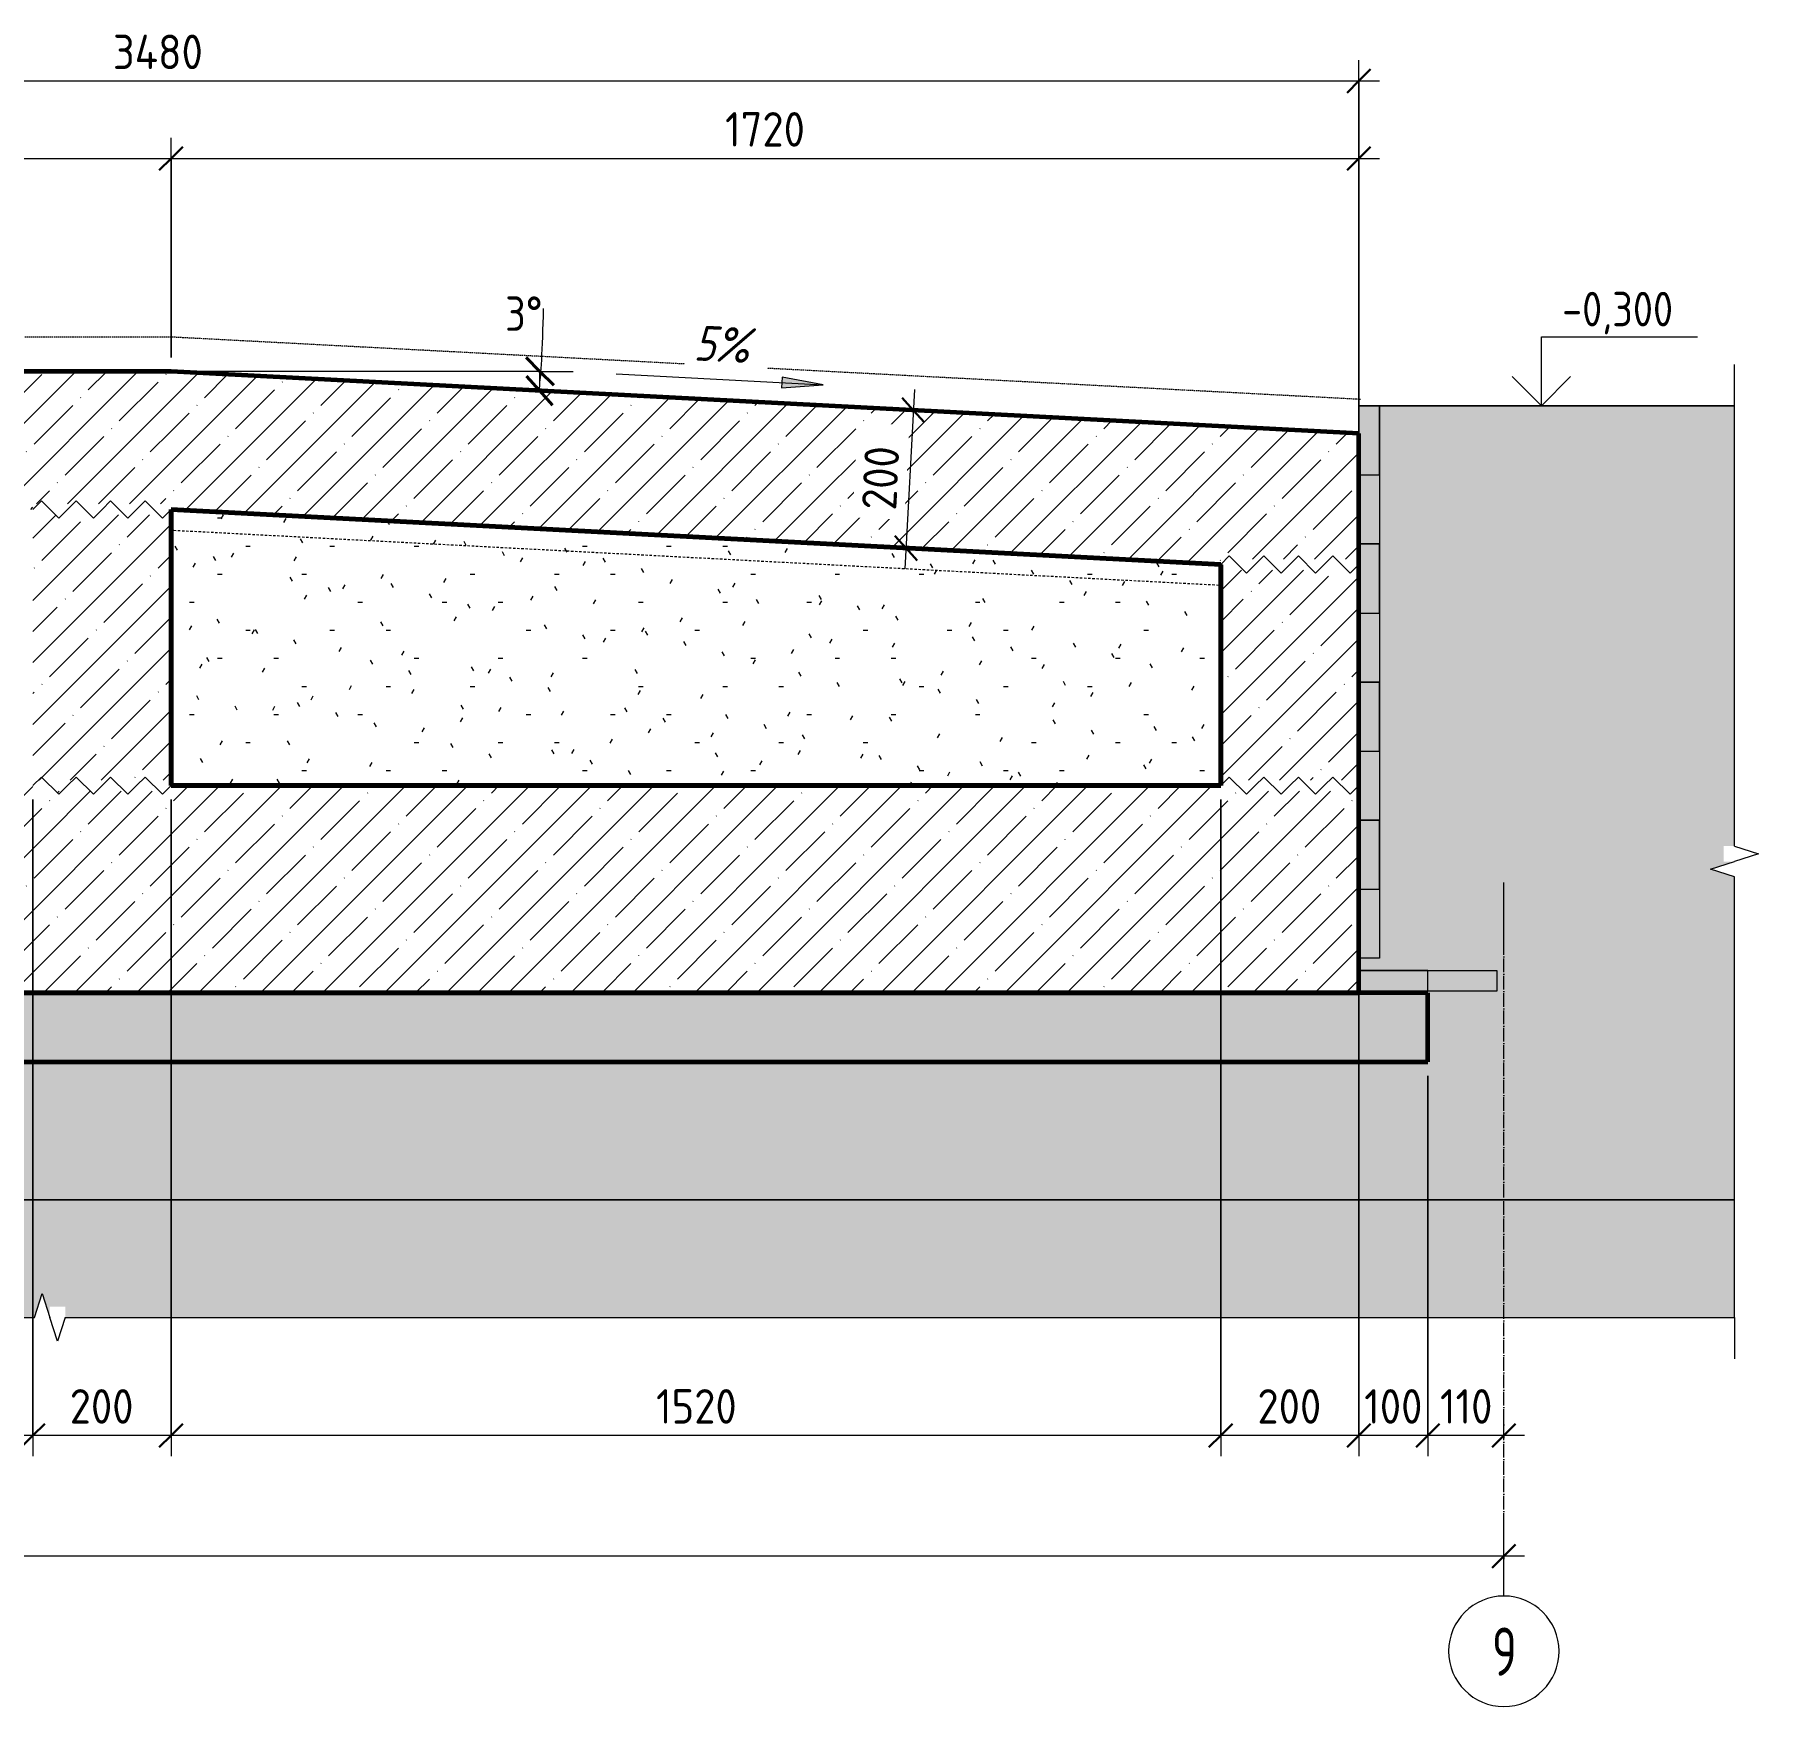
# Model space of a CAD drawing. Header units: millimetres. Extents: x 25978 to 116586, y -2270 to 13021.
# Drawn here: x 60947 to 63444, y -2184 to 238 of the extents above; entities that cross this region are included whole.
import ezdxf

# ---------------------------------------------------------------- set-up
doc = ezdxf.new("R2010")
doc.units = ezdxf.units.MM
for name, pattern in [('01 Штриховая _2 мм_', [3, 2, -1]), ('01 Штриховая _4 мм_', [6, 3.5, -2.5]), ('02 Штрихпунктирная _20 мм_', [25, 20, -2.5, 0, -2.5])]:
    doc.linetypes.add(name, pattern=pattern)
for name, color, linetype, lineweight in [('AA_Dim', 7, 'Continuous', 9), ('AA_Dim-20', 7, 'Continuous', 9), ('AA_Linii', 7, 'Continuous', 9), ('AA_Oformlenie', 7, 'Continuous', 9), ('AA_Vinoska', 7, 'Continuous', 9), ('AA_Visotnaya otmetka', 7, 'Continuous', 9), ('AF_Perekritie', 7, 'Continuous', 20), ('AF_Perekritie_Опалубка', 253, 'Continuous', 20), ('AF_Stena', 7, '01 Штриховая _4 мм_', 20), ('AF_Stena_Опалубка', 253, 'Continuous', 20), ('Gen_Dim', 7, 'Continuous', 9), ('Оси', 7, 'Continuous', 9)]:
    doc.layers.add(name, color=color, linetype=linetype, lineweight=lineweight)
doc.styles.add('ISOCPEUR_4', font='isocpeur.TTF', dxfattribs={"width": 0.9, "height": 50})
doc.styles.add('ISOCPEUR_5', font='isocpeur.TTF', dxfattribs={"width": 0.85, "height": 50})
doc.styles.add('ISOCPEUR_6', font='isocpeur.TTF', dxfattribs={"width": 0.7, "height": 70})
doc.styles.add('ISOCPEUR_I_1', font='isocpeui.ttf', dxfattribs={"width": 0.85, "height": 50.961538})
doc.dimstyles.new('05_Округл_5мм__непрозр_', dxfattribs={"dimscale": 304.8, "dimtxt": 50.137748, "dimasz": 0.111549, "dimexe": 0.098425, "dimexo": 0.065617, "dimgap": 0.006562, "dimtad": 1, "dimdec": 0, "dimrnd": 5, "dimdsep": 46, "dimtxsty": 'ISOCPEUR_4', "dimblk1": 'OBLIQUE', "dimblk2": 'OBLIQUE', "dimsah": 1, "dimcen": 0.09, "dimdle": 0.098425, "dimazin": 0, "dimtfac": 1, "dimtdec": 4, "dimtix": 1, "dimtmove": 0, "dimatfit": 3, "dimfxl": 1, "dimtvp": 1, "dimtfill": 1, "dimtolj": 1, "dimtzin": 0, "dimlwd": 18, "dimlwe": 18, "dimarcsym": 2})
doc.dimstyles.new('05_Округл_5мм__прозр__3', dxfattribs={"dimscale": 304.8, "dimtxt": 50.137748, "dimasz": 0.111549, "dimexe": 0.098425, "dimexo": 0.065617, "dimgap": 0.006562, "dimtad": 1, "dimdec": 0, "dimrnd": 5, "dimdsep": 46, "dimtxsty": 'ISOCPEUR_4', "dimblk1": 'OBLIQUE', "dimblk2": 'OBLIQUE', "dimsah": 1, "dimcen": 0.09, "dimdle": 0.098425, "dimazin": 0, "dimtfac": 1, "dimtdec": 4, "dimtix": 1, "dimtmove": 0, "dimatfit": 3, "dimfxl": 1, "dimtvp": 1, "dimtolj": 1, "dimtzin": 0, "dimlwd": 18, "dimlwe": 18, "dimarcsym": 2})
doc.dimstyles.new('Засечка_4', dxfattribs={"dimscale": 304.8, "dimtxt": 50.137748, "dimasz": 0.131234, "dimexe": 0.15748, "dimexo": 0.098425, "dimgap": 0.032808, "dimtad": 1, "dimdec": 0, "dimzin": 0, "dimdsep": 46, "dimtxsty": 'ISOCPEUR_5', "dimblk1": 'OBLIQUE', "dimblk2": 'OBLIQUE', "dimsah": 1, "dimcen": 0.09, "dimadec": 1, "dimazin": 2, "dimtfac": 1, "dimtdec": 4, "dimtmove": 1, "dimatfit": 1, "dimfxl": 1, "dimtvp": 1, "dimtolj": 1, "dimtzin": 0, "dimarcsym": 2})
pattern_1 = [(45, (60542.43, -625), (-44.9013, 44.9013), []), (45, (60587.33, -625), (-44.9013, 44.9013), [79.375, -15.875, 0.6706, -15.204])]

# ---------------------------------------------------------------- blocks, each defined once
blk = doc.blocks.new('Засыпка - Засыпка-3699984-Сечение 4')
at = {"layer": 'AF_Perekritie', "lineweight": 9}
h = blk.add_hatch(dxfattribs=at)
h.set_pattern_fill('FP_11', color=256, style=0, pattern_type=2)
h.set_pattern_definition([(0, (29472.484, -625), (162.56, 40.64), [6.706, -115.214, 6.706, -115.214, -650.24]), (0, (29472.484, -625), (162.56, 40.64), [-243.84, 6.706, -237.134, 6.706, -115.214, -284.48]), (0, (29472.484, -625), (162.56, 40.64), [-609.6, 6.706, -74.574, 6.706, -196.494]), (120, (29533.444, -604.68), (-116.4753, 120.4611), [6.706, -115.214, 6.706, -115.214, -650.24]), (120, (29533.444, -604.68), (-116.4753, 120.4611), [-243.84, 6.706, -237.134, 6.706, -115.214, -284.48]), (120, (29533.444, -604.68), (-116.4753, 120.4611), [-609.6, 6.706, -74.574, 6.706, -196.494]), (240, (29553.764, -523.4), (-46.0847, -161.1011), [6.706, -115.214, 6.706, -115.214, -650.24]), (240, (29553.764, -523.4), (-46.0847, -161.1011), [-243.84, 6.706, -237.134, 6.706, -115.214, -284.48]), (240, (29553.764, -523.4), (-46.0847, -161.1011), [-609.6, 6.706, -74.574, 6.706, -196.494])])
h.paths.add_polyline_path([(31595.1, -850), (31595.1, -529.8), (30075.1, -450.3), (30075.1, -850), (31152.6, -850)])
at = {"layer": 'AF_Perekritie', "lineweight": 60}
for p, q in [((30075.1, -450.3), (30075.1, -850)), ((31595.1, -529.8), (30075.1, -450.3)), ((31595.1, -850), (31595.1, -529.8)), ((30075.1, -850), (31595.1, -850))]:
    blk.add_line(p, q, dxfattribs=at)
blk = doc.blocks.new('011_ЛинияОбрыва _ЭлУзла_Линия_ - Тип 1-3757332-Сечение 4')
at = {"layer": 'AA_Oformlenie'}
for p, q in [((27459.3, -1620), (29877.3, -1620)), ((29921.8, -1620), (32339.3, -1620))]:
    blk.add_line(p, q, dxfattribs=at)
blk = doc.blocks.new('011_ЛинияОбрыва _ЭлУзла_Линия_ - Тип 1-3734415-Сечение 4')
at = {"layer": 'AA_Oformlenie'}
for p, q in [((32339.3, -937.5), (32339.3, -300)), ((32339.3, -1620), (32339.3, -982))]:
    blk.add_line(p, q, dxfattribs=at)
blk = doc.blocks.new('Последовательность узлов - М20-1713677-Сечение 4')
at = {"layer": 'AA_Oformlenie'}
for points in [[(28335.061608, -400), (28335.061608, -300), (28305.061608, -300), (28305.061608, -400)], [(28335.061608, -600), (28335.061608, -500), (28305.061608, -500), (28305.061608, -600)], [(28335.061608, -800), (28335.061608, -700), (28305.061608, -700), (28305.061608, -800)], [(28335.061608, -1000), (28335.061608, -900), (28305.061608, -900), (28305.061608, -1000)]]:
    blk.add_hatch(color=256, dxfattribs=at).paths.add_polyline_path(points)
for p, q in [((28305.061608, -400), (28305.061608, -300)), ((28305.061608, -300), (28335.061608, -300)), ((28305.061608, -300), (28305.061608, -500)), ((28335.061608, -300), (28305.061608, -300)), ((28335.061608, -300), (28335.061608, -400)), ((28335.061608, -500), (28335.061608, -300)), ((28335.061608, -400), (28305.061608, -400)), ((28305.061608, -500), (28335.061608, -500)), ((28305.061608, -600), (28305.061608, -500)), ((28305.061608, -500), (28335.061608, -500)), ((28305.061608, -500), (28305.061608, -700)), ((28335.061608, -500), (28305.061608, -500)), ((28335.061608, -500), (28335.061608, -600)), ((28335.061608, -700), (28335.061608, -500)), ((28335.061608, -600), (28305.061608, -600)), ((28305.061608, -700), (28335.061608, -700)), ((28305.061608, -800), (28305.061608, -700)), ((28305.061608, -700), (28335.061608, -700)), ((28305.061608, -700), (28305.061608, -900)), ((28335.061608, -700), (28305.061608, -700)), ((28335.061608, -700), (28335.061608, -800)), ((28335.061608, -900), (28335.061608, -700)), ((28335.061608, -800), (28305.061608, -800)), ((28305.061608, -900), (28335.061608, -900)), ((28305.061608, -1000), (28305.061608, -900)), ((28305.061608, -900), (28335.061608, -900)), ((28305.061608, -900), (28305.061608, -1100)), ((28335.061608, -900), (28305.061608, -900)), ((28335.061608, -900), (28335.061608, -1000)), ((28335.061608, -1100), (28335.061608, -900)), ((28335.061608, -1000), (28305.061608, -1000)), ((28305.061608, -1100), (28335.061608, -1100))]:
    blk.add_line(p, q, dxfattribs=at)
blk = doc.blocks.new('Последовательность узлов - М20-V8-Сечение 4')
at = {"layer": 'AA_Oformlenie'}
blk.add_hatch(color=256, dxfattribs=at).paths.add_polyline_path([(28335.1, -1147.8), (28335.1, -1117.8), (28235.1, -1117.8), (28235.1, -1147.8)])
for p, q in [((28335.1, -1117.8), (28135.1, -1117.8)), ((28135.1, -1117.8), (28135.1, -1147.8)), ((28235.1, -1117.8), (28335.1, -1117.8)), ((28235.1, -1147.8), (28235.1, -1117.8)), ((28335.1, -1117.8), (28335.1, -1147.8)), ((28335.1, -1147.8), (28335.1, -1117.8)), ((28135.1, -1147.8), (28335.1, -1147.8)), ((28335.1, -1147.8), (28235.1, -1147.8))]:
    blk.add_line(p, q, dxfattribs=at)
blk = doc.blocks.new('Последовательность узлов - 3мм масшт20 маскировка-V9-Сечение 4')
at = {"layer": 'AA_Oformlenie'}
for p, q in [((29875.061608, -850), (29887.561608, -837.5)), ((29912.561608, -862.5), (29887.561608, -837.5)), ((29925.061608, -850), (29937.561608, -837.5)), ((29962.561608, -862.5), (29937.561608, -837.5)), ((29975.061608, -850), (29987.561608, -837.5)), ((30012.561608, -862.5), (29987.561608, -837.5)), ((30025.061608, -850), (30037.561608, -837.5)), ((30062.561608, -862.5), (30037.561608, -837.5)), ((29925.061608, -850), (29912.561608, -862.5)), ((29975.061608, -850), (29962.561608, -862.5)), ((30025.061608, -850), (30012.561608, -862.5)), ((30075.061608, -850), (30062.561608, -862.5))]:
    blk.add_line(p, q, dxfattribs=at)
blk = doc.blocks.new('Ось сетки - d_4мм-2765513-Сечение 4')
at = {"layer": 'Оси'}
for start, end in [(0, 180), (0, 180), (180, 360), (180, 360)]:
    blk.add_arc((27550.1, -2103.5), 80, start, end, dxfattribs=at)
blk = doc.blocks.new('DIMBLOCK61-Сечение 4')
at = {"layer": 'AA_Dim-20', "lineweight": 18}
for p, q in [((59385, -230), (59385, 88.3)), ((61145, -230), (61145, 88.3)), ((59355, 58.3), (61145, 58.3)), ((59385, 58.3), (59385, -230)), ((61145, 58.3), (61145, -230))]:
    blk.add_line(p, q, dxfattribs=at)
at = {"layer": 'AA_Dim-20', "lineweight": 30}
for p, q in [((59385, 58.3), (59402, 75.3)), ((61145, 58.3), (61162, 75.3)), ((59385, 58.3), (59368, 41.3)), ((61145, 58.3), (61128, 41.3))]:
    blk.add_line(p, q, dxfattribs=at)
at = {"layer": 'AA_Dim-20', "color": 0, "lineweight": 18, "insert": (60207.3, 125.4), "char_height": 50, "width": 138.494, "attachment_point": 1, "line_spacing_factor": 1.135194, "style": 'ISOCPEUR_4'}
blk.add_mtext('1760', dxfattribs=at)
blk = doc.blocks.new('_Oblique')
at = {"color": 0, "linetype": 'ByBlock', "lineweight": -2}
blk.add_line((-0.5, -0.5), (0.5, 0.5), dxfattribs=at)
blk = doc.blocks.new('DIMBLOCK62-Сечение 4')
at = {"layer": 'AA_Dim-20', "lineweight": 18}
for p, q in [((61145, -230), (61145, 88.3)), ((62865, -320), (62865, 88.3)), ((61145, 58.3), (62895, 58.3)), ((61145, 58.3), (61145, -230)), ((62865, 58.3), (62865, -320))]:
    blk.add_line(p, q, dxfattribs=at)
at = {"layer": 'AA_Dim-20', "lineweight": 30}
for p, q in [((61145, 58.3), (61162, 75.3)), ((62865, 58.3), (62882, 75.3)), ((61145, 58.3), (61128, 41.3)), ((62865, 58.3), (62848, 41.3))]:
    blk.add_line(p, q, dxfattribs=at)
at = {"layer": 'AA_Dim-20', "color": 0, "lineweight": 18, "insert": (61947.3, 125.4), "char_height": 50, "width": 138.494, "attachment_point": 1, "line_spacing_factor": 1.135194, "style": 'ISOCPEUR_4'}
blk.add_mtext('1720', dxfattribs=at)
blk = doc.blocks.new('DIMBLOCK69-Сечение 4')
at = {"layer": 'AA_Dim-20', "lineweight": 18}
for p, q in [((58620, -1969.9), (58620, -1935.9)), ((63075, -1969.9), (63075, -1935.9)), ((63105, -1965.9), (58590, -1965.9)), ((58620, -1965.9), (58620, -1969.9)), ((63075, -1965.9), (63075, -1969.9))]:
    blk.add_line(p, q, dxfattribs=at)
at = {"layer": 'AA_Dim-20', "lineweight": 30}
for p, q in [((58620, -1965.9), (58603, -1982.9)), ((58620, -1965.9), (58637, -1948.9)), ((63075, -1965.9), (63058, -1982.9)), ((63075, -1965.9), (63092, -1948.9))]:
    blk.add_line(p, q, dxfattribs=at)
at = {"layer": 'AA_Dim-20', "color": 0, "lineweight": 18, "insert": (60781.3, -1898.8), "char_height": 50, "width": 158.927, "attachment_point": 1, "line_spacing_factor": 1.135194, "style": 'ISOCPEUR_4'}
blk.add_mtext('4455', dxfattribs=at)
blk = doc.blocks.new('DIMBLOCK70-Сечение 4')
at = {"layer": 'AA_Dim-20', "lineweight": 18}
for p, q in [((62965, -1270), (62965, -1821.1)), ((62965, -1791.1), (62965, -1270)), ((63075, -1795.1), (63075, -1761.1)), ((63105, -1791.1), (62965, -1791.1)), ((63075, -1791.1), (63075, -1795.1))]:
    blk.add_line(p, q, dxfattribs=at)
at = {"layer": 'AA_Dim-20', "lineweight": 30}
for p, q in [((62965, -1791.1), (62948, -1808.1)), ((62965, -1791.1), (62982, -1774.1)), ((63075, -1791.1), (63058, -1808.1)), ((63075, -1791.1), (63092, -1774.1))]:
    blk.add_line(p, q, dxfattribs=at)
at = {"layer": 'AA_Dim-20', "color": 0, "lineweight": 18, "insert": (62982.6, -1723.9), "char_height": 50, "width": 89.68, "attachment_point": 1, "line_spacing_factor": 1.135194, "style": 'ISOCPEUR_4'}
blk.add_mtext('110', dxfattribs=at)
blk = doc.blocks.new('DIMBLOCK71-Сечение 4')
at = {"layer": 'AA_Dim-20', "lineweight": 18}
for p, q in [((62865, -1120), (62865, -1821.1)), ((62865, -1791.1), (62865, -1120)), ((62965, -1270), (62965, -1821.1)), ((62965, -1791.1), (62965, -1270)), ((62965, -1791.1), (62865, -1791.1))]:
    blk.add_line(p, q, dxfattribs=at)
at = {"layer": 'AA_Dim-20', "lineweight": 30}
for p, q in [((62865, -1791.1), (62848, -1808.1)), ((62865, -1791.1), (62882, -1774.1)), ((62965, -1791.1), (62948, -1808.1)), ((62965, -1791.1), (62982, -1774.1))]:
    blk.add_line(p, q, dxfattribs=at)
at = {"layer": 'AA_Dim-20', "color": 0, "lineweight": 18, "insert": (62872.9, -1723.9), "char_height": 50, "width": 101.032, "attachment_point": 1, "line_spacing_factor": 1.135194, "style": 'ISOCPEUR_4'}
blk.add_mtext('100', dxfattribs=at)
blk = doc.blocks.new('DIMBLOCK72-Сечение 4')
at = {"layer": 'AA_Dim-20', "lineweight": 18}
for p, q in [((62665, -870), (62665, -1821.1)), ((62665, -1791.1), (62665, -870)), ((62865, -1120), (62865, -1821.1)), ((62865, -1791.1), (62865, -1120)), ((62865, -1791.1), (62665, -1791.1))]:
    blk.add_line(p, q, dxfattribs=at)
at = {"layer": 'AA_Dim-20', "lineweight": 30}
for p, q in [((62665, -1791.1), (62648, -1808.1)), ((62665, -1791.1), (62682, -1774.1)), ((62865, -1791.1), (62848, -1808.1)), ((62865, -1791.1), (62882, -1774.1))]:
    blk.add_line(p, q, dxfattribs=at)
at = {"layer": 'AA_Dim-20', "color": 0, "lineweight": 18, "insert": (62718.2, -1723.9), "char_height": 50, "width": 112.384, "attachment_point": 1, "line_spacing_factor": 1.135194, "style": 'ISOCPEUR_4'}
blk.add_mtext('200', dxfattribs=at)
blk = doc.blocks.new('DIMBLOCK73-Сечение 4')
at = {"layer": 'AA_Dim-20', "lineweight": 18}
for p, q in [((61145, -870), (61145, -1821.1)), ((61145, -1791.1), (61145, -870)), ((62665, -870), (62665, -1821.1)), ((62665, -1791.1), (62665, -870)), ((62665, -1791.1), (61145, -1791.1))]:
    blk.add_line(p, q, dxfattribs=at)
at = {"layer": 'AA_Dim-20', "lineweight": 30}
for p, q in [((61145, -1791.1), (61128, -1808.1)), ((61145, -1791.1), (61162, -1774.1)), ((62665, -1791.1), (62648, -1808.1)), ((62665, -1791.1), (62682, -1774.1))]:
    blk.add_line(p, q, dxfattribs=at)
at = {"layer": 'AA_Dim-20', "color": 0, "lineweight": 18, "insert": (61847.3, -1723.9), "char_height": 50, "width": 138.494, "attachment_point": 1, "line_spacing_factor": 1.135194, "style": 'ISOCPEUR_4'}
blk.add_mtext('1520', dxfattribs=at)
blk = doc.blocks.new('DIMBLOCK74-Сечение 4')
at = {"layer": 'AA_Dim-20', "lineweight": 18}
for p, q in [((60945, -870), (60945, -1821.1)), ((60945, -1791.1), (60945, -870)), ((61145, -870), (61145, -1821.1)), ((61145, -1791.1), (61145, -870)), ((61145, -1791.1), (60945, -1791.1))]:
    blk.add_line(p, q, dxfattribs=at)
at = {"layer": 'AA_Dim-20', "lineweight": 30}
for p, q in [((60945, -1791.1), (60928, -1808.1)), ((60945, -1791.1), (60962, -1774.1)), ((61145, -1791.1), (61128, -1808.1)), ((61145, -1791.1), (61162, -1774.1))]:
    blk.add_line(p, q, dxfattribs=at)
at = {"layer": 'AA_Dim-20', "color": 0, "lineweight": 18, "insert": (60998.2, -1723.9), "char_height": 50, "width": 112.384, "attachment_point": 1, "line_spacing_factor": 1.135194, "style": 'ISOCPEUR_4'}
blk.add_mtext('200', dxfattribs=at)
blk = doc.blocks.new('DIMBLOCK75-Сечение 4')
at = {"layer": 'AA_Dim-20', "lineweight": 18}
for p, q in [((59585, -870), (59585, -1821.1)), ((59585, -1791.1), (59585, -870)), ((60945, -870), (60945, -1821.1)), ((60945, -1791.1), (60945, -870)), ((60945, -1791.1), (59585, -1791.1))]:
    blk.add_line(p, q, dxfattribs=at)
at = {"layer": 'AA_Dim-20', "lineweight": 30}
for p, q in [((59585, -1791.1), (59568, -1808.1)), ((59585, -1791.1), (59602, -1774.1)), ((60945, -1791.1), (60928, -1808.1)), ((60945, -1791.1), (60962, -1774.1))]:
    blk.add_line(p, q, dxfattribs=at)
at = {"layer": 'AA_Dim-20', "color": 0, "lineweight": 18, "insert": (60207.3, -1723.9), "char_height": 50, "width": 138.494, "attachment_point": 1, "line_spacing_factor": 1.135194, "style": 'ISOCPEUR_4'}
blk.add_mtext('1360', dxfattribs=at)
blk = doc.blocks.new('DIMBLOCK80-Сечение 4')
at = {"layer": 'AA_Dim-20', "lineweight": 40}
for p, q in [((61679.2, -250), (61659.2, -230)), ((61678.5, -277.9), (61659.5, -256.9)), ((61679.2, -250), (61699.2, -270)), ((61678.5, -277.9), (61697.4, -298.9))]:
    blk.add_line(p, q, dxfattribs=at)
at = {"layer": 'AA_Dim-20'}
for p, q in [((61679.2, -250), (61175, -250)), ((61679.2, -250), (61727.2, -250)), ((61678.5, -277.9), (61630.5, -275.4)), ((61678.5, -277.9), (61678.5, -277.9)), ((61678.5, -277.9), (61744.4, -281.4))]:
    blk.add_line(p, q, dxfattribs=at)
blk.add_arc((61145, -250), 534.2, 357.0047, 0, dxfattribs=at)
blk.add_arc((61145, -250), 534.2, 357.0047, 0, dxfattribs=at)
blk.add_ellipse((61681.7, -159.1), major_axis=(2.7, 104.8), ratio=0.026034, start_param=3.141593, end_param=4.712389, dxfattribs=at)
at = {"layer": 'AA_Dim-20', "color": 0, "insert": (61628.7, -141.4), "char_height": 50, "width": 66.976, "attachment_point": 1, "line_spacing_factor": 1.135194, "style": 'ISOCPEUR_5'}
blk.add_mtext('3°', dxfattribs=at)
blk = doc.blocks.new('Высотные отметки - Стрелка вверх-400292-Сечение 4')
at = {"layer": 'AA_Vinoska'}
for p, q in [((27072.4, -150), (26846.4, -150)), ((27072.4, -250), (27072.4, -150)), ((27072.4, -250), (27030, -207.6)), ((27072.4, -250), (27114.8, -207.6)), ((27132.4, -250), (27012.4, -250))]:
    blk.add_line(p, q, dxfattribs=at)
blk = doc.blocks.new('DIMBLOCK81-Сечение 4')
at = {"layer": 'AA_Dim-20', "lineweight": 18}
for p, q in [((59385, -230), (59385, 200.5)), ((62865, -280), (62865, 200.5)), ((59355, 170.5), (62895, 170.5)), ((59385, 170.5), (59385, -230)), ((62865, 170.5), (62865, -280))]:
    blk.add_line(p, q, dxfattribs=at)
at = {"layer": 'AA_Dim-20', "lineweight": 30}
for p, q in [((59385, 170.5), (59402, 187.5)), ((62865, 170.5), (62882, 187.5)), ((59385, 170.5), (59368, 153.5)), ((62865, 170.5), (62848, 153.5))]:
    blk.add_line(p, q, dxfattribs=at)
at = {"layer": 'AA_Dim-20', "color": 0, "lineweight": 18, "insert": (61060.7, 237.6), "char_height": 50, "width": 154.386, "attachment_point": 1, "line_spacing_factor": 1.135194, "style": 'ISOCPEUR_4'}
blk.add_mtext('3480', dxfattribs=at)
blk = doc.blocks.new('DIMBLOCK82-Сечение 4')
at = {"layer": 'AA_Dim-20', "lineweight": 30}
for p, q in [((62219.8, -306.2), (62203.8, -288.4)), ((62219.8, -306.2), (62235.9, -324.1)), ((62209.4, -506), (62193.3, -488.1)), ((62209.4, -506), (62225.5, -523.8))]:
    blk.add_line(p, q, dxfattribs=at)
at = {"layer": 'AA_Dim-20', "lineweight": 18}
for p, q in [((62221.4, -276.3), (62207.8, -535.9)), ((62223.9, -306.5), (62189.9, -304.7)), ((62219.8, -306.2), (62223.9, -306.5)), ((62213.4, -506.2), (62179.4, -504.4)), ((62209.4, -506), (62213.4, -506.2))]:
    blk.add_line(p, q, dxfattribs=at)
at = {"layer": 'AA_Dim-20', "color": 0, "lineweight": 18, "insert": (62145.1, -449.4), "char_height": 50, "width": 112.384, "attachment_point": 1, "rotation": 87.0047, "line_spacing_factor": 1.135194, "style": 'ISOCPEUR_4', "bg_fill": 3, "box_fill_scale": 1.25, "bg_fill_color": 256, "bg_fill_true_color": 13158600, "bg_fill_transparency": 0}
blk.add_mtext('200', dxfattribs=at)

msp = doc.modelspace()

# ---------------------------------------------------------------- hatches: boundary and pattern name
at = {"layer": 'AA_Oformlenie'}
h = msp.add_hatch(dxfattribs=at)
h.set_pattern_fill('FP_13', color=256, style=0, pattern_type=2)
h.set_pattern_definition([(228.013, (60688.731, -421.8), (-1625.59275, -1828.805906), [27.338, -2706.439]), (184.97, (60670.443, -442.12), (2438.39893, 203.210588), [46.912, -4644.324]), (132.51, (60623.707, -446.184), (2031.981917, -2235.21593), [33.079, -3274.778]), (267.274, (60544.459, -496.984), (203.177686, 4064.000765), [42.72, -4229.315]), (292.834, (60542.427, -539.656), (-1016.014544, 2438.394363), [41.891, -4147.185]), (357.274, (60558.683, -578.264), (-4064.000765, 203.177686), [42.72, -4229.315]), (37.694, (60601.3554, -580.296), (-2641.608948, -2031.988727), [56.495, -5593.049]), (72.255, (60646.0594, -545.752), (1422.42594, 4470.391849), [53.338, -5280.42]), (121.43, (60662.315, -494.952), (-1625.620142, 2641.587104), [42.865, -4243.644]), (175.236, (60639.963, -458.376), (2235.1988, -203.21414), [48.937, -2397.915]), (222.397, (60591.1954, -454.312), (-2438.417387, -2235.181163), [63.286, -6265.342]), (138.814, (60745.627, -499.016), (-1422.39818, 1219.20226), [21.6, -2138.445]), (171.469, (60729.371, -484.792), (2641.598445, -406.411234), [41.095, -4068.371]), (225, (60688.73, -478.7), (1e-14, -203.2), [28.737, -258.631]), (203.199, (60674.507, -454.312), (1015.99677, 406.40763), [15.475, -1532.05]), (291.801, (60660.283, -460.408), (-203.19592, 609.60137), [21.885, -1072.38]), (30.964, (60668.41, -480.728), (609.59823, 406.40313), [35.546, -1149.304]), (161.565, (60698.89, -462.44), (406.3993, -203.2007), [25.703, -616.872]), (16.389, (60542.427, -460.408), (2032.005538, 609.580525), [36.007, -3564.706]), (70.346, (60576.971, -450.248), (-812.80722, -2235.19765), [30.208, -2990.577]), (293.199, (60698.891, -421.8), (-406.40763, 1015.99677), [30.95, -1516.575]), (343.61, (60711.083, -450.248), (-2031.9949, 609.61599), [36.007, -3564.706]), (339.444, (60542.427, -586.392), (-1016.00023, 406.39942), [34.723, -1701.419]), (294.775, (60574.94, -598.584), (-1015.99464, 2235.20252), [29.094, -2880.287]), (66.801, (60700.923, -625), (406.40763, 1015.99677), [30.95, -1516.575]), (17.354, (60713.115, -596.552), (-2641.600166, -812.7987), [34.063, -3372.19]), (69.444, (60601.355, -625), (-406.39942, -1016.00023), [17.361, -1718.78]), (101.31, (60688.73, -625), (-203.2012, 812.79994), [10.361, -1025.759]), (165.964, (60686.7, -614.84), (609.6008, -203.19715), [41.891, -795.924]), (186.009, (60646.059, -604.68), (2031.999995, 203.19976), [38.821, -3843.309]), (303.69, (60668.41, -499.016), (-203.199, 406.4002), [29.306, -703.342]), (353.157, (60684.6674, -523.4), (3454.398015, -406.41372), [51.165, -5065.281]), (60.945, (60735.467, -529.496), (-812.8103, -1422.39426), [20.921, -2071.151]), (90, (60745.63, -511.2), (-203.2, 203.2), [12.192, -191.008]), (120.256, (60641.995, -598.584), (812.78861, -1422.40596), [28.229, -2794.715]), (48.013, (60627.771, -574.2), (1625.59275, 1828.805906), [54.675, -2679.101]), (0, (60664.35, -533.56), (203.2, 203.2), [52.832, -150.368]), (325.305, (60717.18, -533.56), (-2032.003683, 1422.39508), [32.129, -3180.745]), (254.055, (60743.595, -551.848), (-203.19406, -812.8015), [29.586, -1449.732]), (207.646, (60735.467, -580.296), (-3860.799697, -2032.001423), [48.172, -4768.997]), (175.426, (60692.7954, -602.648), (-2641.60024, 203.203787), [50.962, -5045.268])])
h.paths.add_polyline_path([(63409.2001, -1620), (63409.2001, -1450), (59106.6341, -1450), (58556.6341, -300), (58499.2001, -300), (58499.2001, -937.4765), (58514.9012, -937.4765), (58514.9012, -960), (58499.2001, -960), (58533.8412, -971), (58499.2001, -982), (58499.2001, -1620), (60947.2001, -1620), (60958.2001, -1585.359), (60969.2001, -1620), (60969.2001, -1604.2989), (60991.7236, -1604.2989), (60991.7236, -1620), (62222.5238, -1620)])
h = msp.add_hatch(dxfattribs=at)
h.set_pattern_fill('FP_12', color=256, style=0, pattern_type=2)
h.set_pattern_definition([(0, (60542.427, -625), (81.28, 20.32), [6.706, -54.254, 6.706, -54.254, -325.12]), (0, (60542.427, -625), (81.28, 20.32), [-121.92, 6.706, -115.214, 6.706, -54.254, -142.24]), (0, (60542.427, -625), (81.28, 20.32), [-304.8, 6.706, -33.934, 6.706, -94.894]), (120, (60572.907, -614.84), (-58.23764, 60.23054), [6.706, -54.254, 6.706, -54.254, -325.12]), (120, (60572.907, -614.84), (-58.23764, 60.23054), [-121.92, 6.706, -115.214, 6.706, -54.254, -142.24]), (120, (60572.907, -614.84), (-58.23764, 60.23054), [-304.8, 6.706, -33.934, 6.706, -94.894]), (240, (60583.067, -574.2), (-23.04236, -80.55054), [6.706, -54.254, 6.706, -54.254, -325.12]), (240, (60583.067, -574.2), (-23.04236, -80.55054), [-121.92, 6.706, -115.214, 6.706, -54.254, -142.24]), (240, (60583.067, -574.2), (-23.04236, -80.55054), [-304.8, 6.706, -33.934, 6.706, -94.894])])
h.paths.add_polyline_path([(63409.2001, -1450), (63409.2001, -982), (63374.5591, -971), (63409.2001, -960), (63393.4991, -960), (63393.4991, -937.4765), (63409.2001, -937.4765), (63409.2001, -300), (62895.005, -300), (62895.005, -400), (62865.005, -400), (62865.005, -500), (62895.005, -500), (62895.005, -600), (62865.005, -600), (62865.005, -700), (62895.005, -700), (62895.005, -800), (62865.005, -800), (62865.005, -900), (62895.005, -900), (62895.005, -1000), (62865.005, -1000), (62865.005, -1117.7974), (62965.005, -1117.7974), (62965.005, -1147.7974), (62865.005, -1147.7974), (62865.005, -1150), (62965.005, -1150), (62965.005, -1250), (59306.6341, -1250), (59306.6341, -1150), (59406.6341, -1150), (59406.6341, -458), (59405.005, -458), (59405.005, -442), (59406.6341, -442), (59406.6341, -300), (59405.005, -300), (59405.005, -400), (59375.005, -400), (59375.005, -300), (58556.6341, -300), (59106.6341, -1450), (62222.5238, -1450)])
h.paths.add_polyline_path([(59375.005, -1147.7974), (59305.005, -1147.7974), (59305.005, -1117.7974), (59405.005, -1117.7974), (59405.005, -1147.7974)])
h.paths.add_polyline_path([(59375.005, -1000), (59375.005, -900), (59405.005, -900), (59405.005, -1000)])
h.paths.add_polyline_path([(59375.005, -800), (59375.005, -700), (59405.005, -700), (59405.005, -800)])
h.paths.add_polyline_path([(59375.005, -600), (59375.005, -500), (59405.005, -500), (59405.005, -600)])
at = {"layer": 'AF_Perekritie', "lineweight": 9}
h = msp.add_hatch(dxfattribs=at)
h.set_pattern_fill('FP_9', color=256, style=0, pattern_type=2)
h.set_pattern_definition(pattern_1)
h.paths.add_polyline_path([(59605.005, -450), (60945.005, -450), (60945.005, -442), (61145.005, -442), (61145.005, -250), (59385.005, -250), (59385.005, -300), (59405.005, -300), (59405.005, -400), (59385.005, -400), (59385.005, -450), (59405.005, -450), (59405.005, -442), (59605.005, -442), (59605.005, -447.4359)])
h = msp.add_hatch(dxfattribs=at)
h.set_pattern_fill('FP_9', color=256, style=0, pattern_type=2)
h.set_pattern_definition(pattern_1)
h.paths.add_polyline_path([(62865.005, -540.2736), (62865.005, -537.8085), (62817.8939, -537.8085)])
h.paths.add_polyline_path([(62665.005, -529.8085), (62665.005, -521.8085), (62865.005, -521.8085), (62865.005, -340), (61145.005, -250), (61145.005, -450.2736), (62222.5238, -506.6554)])
h = msp.add_hatch(dxfattribs=at)
h.set_pattern_fill('FP_9', color=256, style=0, pattern_type=2)
h.set_pattern_definition(pattern_1)
h.paths.add_polyline_path([(59605.005, -1150), (62865.005, -1150), (62865.005, -858), (62665.005, -858), (62665.005, -850), (61145.005, -850), (61145.005, -858), (60945.005, -858), (60945.005, -850), (59605.005, -850), (59605.005, -858), (59405.005, -858), (59405.005, -850), (59386.6341, -850), (59386.6341, -900), (59405.005, -900), (59405.005, -1000), (59386.6341, -1000), (59386.6341, -1117.7974), (59405.005, -1117.7974), (59405.005, -1147.7974), (59386.6341, -1147.7974), (59386.6341, -1150), (59555.005, -1150)])
h = msp.add_hatch(dxfattribs=at)
h.set_pattern_fill('FP_10', color=256, style=0, pattern_type=2)
h.set_pattern_definition([(50, (60542.43, -625), (145.7474, -12.751), [15.24, -167.64]), (355, (60542.43, -625), (-28.194, 152.846), [12.192, -134.112]), (100.451, (60554.57, -626.06), (117.554, 140.094), [12.952, -142.472]), (46.184, (60542.43, -584.36), (216.864, -33.634), [22.86, -251.46]), (96.636, (60560.5, -587.16), (189.922, 197.942), [19.428, -213.708]), (351.184, (60542.43, -584.36), (189.925, 197.94), [18.288, -201.168]), (21, (60562.75, -594.52), (121.292, -81.812), [15.24, -167.64]), (326, (60562.75, -594.52), (49.442, 147.351), [12.192, -134.112]), (71.451, (60572.85, -601.34), (170.734, 65.5375), [12.952, -142.472]), (37.5, (60542.43, -625), (2.4709, 67.6435), [6.706, -125.781, 6.706, -129.438, -134.62]), (37.5, (60542.43, -625), (2.4709, 67.6435), [-268.63, 6.706, -127.914]), (7.5, (60542.43, -625), (53.4554, 80.144), [6.706, -70.917, 6.706, -122.733, -51.308]), (7.5, (60542.43, -625), (53.4554, 80.144), [-207.061, 6.706, -44.602]), (327.5, (60497.113, -625), (108.4723, -4.5829), [6.706, -44.094, 6.706, -151.79, -210.312]), (327.5, (60497.113, -625), (108.4723, -4.5829), [-209.296, 6.706, -203.606]), (317.5, (60476.79, -625), (118.503, 20.3417), [6.706, -59.334, 6.706, -98.552, -149.352]), (317.5, (60476.79, -625), (118.503, 20.3417), [-171.298, 6.706, -142.646])])
h.paths.add_polyline_path([(62891.8722, -1250), (62965.005, -1250), (62965.005, -1150), (59286.6341, -1150), (59286.6341, -1250), (62865.005, -1250)])
at = {"layer": 'AF_Stena', "linetype": 'Continuous', "lineweight": 9}
h = msp.add_hatch(dxfattribs=at)
h.set_pattern_fill('FP_9', color=256, style=0, pattern_type=2)
h.set_pattern_definition(pattern_1)
h.paths.add_polyline_path([(61045.005, -842), (61145.005, -842), (61145.005, -458), (60945.005, -458), (60945.005, -842), (60995.005, -842)])
h = msp.add_hatch(dxfattribs=at)
h.set_pattern_fill('FP_9', color=256, style=0, pattern_type=2)
h.set_pattern_definition(pattern_1)
h.paths.add_polyline_path([(62715.005, -842), (62865.005, -842), (62865.005, -540.2736), (62815.005, -537.8085), (62665.005, -537.8085), (62665.0965, -842), (62670.1709, -842)])
at = {"layer": 'Gen_Dim'}
msp.add_hatch(color=256, dxfattribs=at).paths.add_polyline_path([(62089.2766, -269.3685), (62029.7714, -258.3449), (62028.9458, -274.1216)])

# ---------------------------------------------------------------- linework, layer by layer
at = {"layer": 'AA_Linii', "linetype": '01 Штриховая _2 мм_', "lineweight": 20}
for p, q in [((59385.005, -200), (61146.3143, -200)), ((61146.3143, -200), (62867.6218, -290.2099))]:
    msp.add_line(p, q, dxfattribs=at)
at = {"layer": 'AA_Linii', "lineweight": 20}
for p, q in [((63409.2001, -300), (62865.005, -300)), ((62865.005, -300), (62865.005, -1150)), ((62865.005, -300), (63409.2001, -300)), ((62865.005, -1150), (62965.005, -1150)), ((62965.005, -1150), (62965.005, -1250)), ((62965.005, -1250), (59306.6341, -1250)), ((59106.6341, -1450), (63409.2001, -1450)), ((63409.2001, -1450), (59106.6341, -1450)), ((63409.2001, -1620), (63409.2001, -1450)), ((58499.2001, -1620), (60947.2001, -1620)), ((60991.7236, -1620), (63409.2001, -1620))]:
    msp.add_line(p, q, dxfattribs=at)
at = {"layer": 'AA_Linii', "linetype": '01 Штриховая _4 мм_', "lineweight": 20}
msp.add_line((61142.9116, -479.7923), (62662.9116, -559.4522), dxfattribs=at)
at = {"layer": 'AA_Vinoska'}
for p, q in [((63409.2001, -300), (63409.2001, -240)), ((63409.2001, -937.4765), (63443.8602, -948.7383)), ((63374.5591, -971), (63409.2001, -960)), ((63409.2001, -982), (63374.5591, -971)), ((63443.8602, -948.7383), (63409.2001, -960)), ((60947.2001, -1620), (60958.2001, -1585.359)), ((60958.2001, -1585.359), (60969.2001, -1620)), ((60980.4619, -1654.6601), (60969.2001, -1620)), ((60991.7236, -1620), (60980.4619, -1654.6601)), ((63409.2001, -1620), (63409.2001, -1680))]:
    msp.add_line(p, q, dxfattribs=at)
at = {"layer": 'AA_Visotnaya otmetka'}
for p, q in [((62895.005, -300), (63064.5859, -300)), ((63064.5859, -300), (63129.3877, -300))]:
    msp.add_line(p, q, dxfattribs=at)
at = {"layer": 'AF_Perekritie_Опалубка', "lineweight": 60}
for p, q in [((61145.005, -250), (59385.005, -250)), ((62865.005, -340), (61145.005, -250)), ((62865.005, -540.2736), (62865.005, -340)), ((61145.005, -450), (61145.005, -450.2736)), ((61145.005, -450.2736), (62665.005, -529.8085)), ((62665.005, -850), (61145.005, -850)), ((62865.005, -1150), (62865.005, -850)), ((62965.005, -1150), (59306.6341, -1150)), ((59386.6341, -1150), (62865.005, -1150)), ((62965.005, -1250), (62965.005, -1150)), ((59306.6341, -1250), (62965.005, -1250))]:
    msp.add_line(p, q, dxfattribs=at)
at = {"layer": 'AF_Stena_Опалубка', "lineweight": 60}
for p, q in [((61145.005, -850), (61145.005, -450)), ((62665.005, -530), (62665.005, -850)), ((62865.005, -850), (62865.005, -540.2736))]:
    msp.add_line(p, q, dxfattribs=at)
at = {"layer": 'Gen_Dim'}
for p, q in [((62029.7714, -258.3449), (62028.9458, -274.1216)), ((62028.9458, -274.1216), (62089.2766, -269.3685)), ((62089.2766, -269.3685), (62029.7714, -258.3449))]:
    msp.add_line(p, q, dxfattribs=at)
at = {"layer": 'Оси'}
for p, q in [((63075.005, -1090), (63075.005, -990)), ((63075.005, -2023.5227), (63075.005, -1923.5227))]:
    msp.add_line(p, q, dxfattribs=at)
at = {"layer": 'Оси', "linetype": '02 Штрихпунктирная _20 мм_'}
msp.add_line((63075.005, -1923.5227), (63075.005, -1090), dxfattribs=at)

# ---------------------------------------------------------------- block references
at = {"layer": 'AA_Oformlenie', "extrusion": (0, 0, -1)}
for name in ['Последовательность узлов - М20-1713677-Сечение 4', 'Последовательность узлов - М20-V8-Сечение 4']:
    msp.add_blockref(name, (-91200.0666, 0), dxfattribs=at)
at = {"layer": 'AA_Oformlenie'}
for name, p in [('011_ЛинияОбрыва _ЭлУзла_Линия_ - Тип 1-3734415-Сечение 4', (31069.9434, 0)), ('Последовательность узлов - 3мм масшт20 маскировка-V9-Сечение 4', (32789.9434, 320.1915)), ('Последовательность узлов - 3мм масшт20 маскировка-V9-Сечение 4', (31069.9434, 0)), ('Последовательность узлов - 3мм масшт20 маскировка-V9-Сечение 4', (32789.9434, 0)), ('011_ЛинияОбрыва _ЭлУзла_Линия_ - Тип 1-3757332-Сечение 4', (31069.9434, 0))]:
    msp.add_blockref(name, p, dxfattribs=at)
at = {"layer": 'AA_Oformlenie', "rotation": 180}
msp.add_blockref('Последовательность узлов - 3мм масшт20 маскировка-V9-Сечение 4', (91020.0666, -1300), dxfattribs=at)
at = {"layer": 'AA_Visotnaya otmetka', "extrusion": (0, 0, -1)}
msp.add_blockref('Высотные отметки - Стрелка вверх-400292-Сечение 4', (-90201.7714, -50), dxfattribs=at)
at = {"layer": 'AF_Perekritie', "linetype": '01 Штриховая _4 мм_'}
msp.add_blockref('Засыпка - Засыпка-3699984-Сечение 4', (31069.9434, 0), dxfattribs=at)
at = {"layer": 'Оси'}
msp.add_blockref('Ось сетки - d_4мм-2765513-Сечение 4', (35524.9434, 0), dxfattribs=at)

# ---------------------------------------------------------------- texts
at = {"layer": 'AA_Visotnaya otmetka', "insert": (63159.4213, -134.8641), "char_height": 50, "width": 191.919467, "attachment_point": 1, "line_spacing_factor": 1.135194, "style": 'ISOCPEUR_5'}
msp.add_mtext('-0,300', dxfattribs=at)
at = {"layer": 'Оси', "insert": (63057.8289, -2069.0306), "char_height": 70, "width": 41.527412, "attachment_point": 1, "style": 'ISOCPEUR_6'}
msp.add_mtext('\\fISOCPEUR|b0|i0|c204|p34|;\\W.7;9', dxfattribs=at)

# ---------------------------------------------------------------- dimensions: what is measured, and where the dimension line sits
at = {"layer": 'AA_Dim', "lineweight": 18}
for base, p1, p2, override, picture, middle in [((61145.005, 58.2598), (59385.005, -250), (61145.005, -250), {"dimpost": '<>', "dimfxl": 1760}, 'DIMBLOCK61-Сечение 4', (60265.005, 85.2598)), ((59585.005, -1791.0665), (60945.005, -850), (59585.005, -850), {"dimpost": '<>', "dimfxl": 1360}, 'DIMBLOCK75-Сечение 4', (60265.005, -1764.0665)), ((60945.005, -1791.0665), (61145.005, -850), (60945.005, -850), {"dimpost": '<>', "dimfxl": 200}, 'DIMBLOCK74-Сечение 4', (61045.005, -1764.0665)), ((61145.005, -1791.0665), (62665.005, -850), (61145.005, -850), {"dimpost": '<>', "dimfxl": 1520}, 'DIMBLOCK73-Сечение 4', (61905.005, -1764.0665)), ((62665.005, -1791.0665), (62865.005, -1100), (62665.005, -850), {"dimpost": '<>', "dimfxl": 320.156212}, 'DIMBLOCK72-Сечение 4', (62765.005, -1764.0665)), ((62865.005, -1791.0665), (62965.005, -1250), (62865.005, -1100), {"dimpost": '<>', "dimfxl": 180.277564}, 'DIMBLOCK71-Сечение 4', (62915.005, -1764.0665)), ((62965.005, -1791.0665), (63075.005, -1815.1081), (62965.005, -1250), {"dimpost": '<>', "dimfxl": 575.714473}, 'DIMBLOCK70-Сечение 4', (63020.005, -1764.0665)), ((58620.005, -1965.9044), (63075.005, -1989.9461), (58620.005, -1989.9461), {"dimpost": '<>', "dimfxl": 4455}, 'DIMBLOCK69-Сечение 4', (60847.505, -1938.9044))]:
    dim = msp.add_linear_dim(base=base, p1=p1, p2=p2, dimstyle='05_Округл_5мм__прозр__3', override=override, dxfattribs=at)
    dim.commit()
    dim.dimension.update_dxf_attribs({"geometry": picture, "text_midpoint": middle})
dim = msp.add_linear_dim(base=(62865.005, 58.2598), p1=(61145.005, -250), p2=(62865.005, -340), angle=0, dimstyle='05_Округл_5мм__прозр__3', override={"dimpost": '<>', "dimfxl": 1722.353042}, dxfattribs=at)
dim.commit()
dim.dimension.update_dxf_attribs({"geometry": 'DIMBLOCK62-Сечение 4', "text_midpoint": (62005.005, 85.2598)})
at = {"layer": 'AA_Dim'}
dim = msp.add_angular_dim_3p(base=(61678.8626, -268.6105), center=(61145.005, -250), p1=(61774.326, -282.9296), p2=(61145.005, -250), dimstyle='Засечка_4', override={"dimpost": '<>', "dimfxl": 630.181885}, dxfattribs=at)
dim.commit()
dim.dimension.update_dxf_attribs({"geometry": 'DIMBLOCK80-Сечение 4', "text_midpoint": (61662.1486, -174.7051), "dimtype": 165})

# ---------------------------------------------------------------- next in the draw order: texts
at = {"layer": 'Gen_Dim', "insert": (61904.1704, -183.1897), "char_height": 50.96154, "width": 94.455662, "attachment_point": 1, "rotation": 357.0046967, "line_spacing_factor": 1.135194, "style": 'ISOCPEUR_I_1', "bg_fill": 3, "box_fill_scale": 1.25, "bg_fill_color": 256, "bg_fill_true_color": 13158600, "bg_fill_transparency": 0}
msp.add_mtext('5%', dxfattribs=at)

# ---------------------------------------------------------------- next in the draw order: linework, layer by layer
at = {"layer": 'Gen_Dim'}
msp.add_line((61789.6865, -253.6923), (62089.2766, -269.3685), dxfattribs=at)

# ---------------------------------------------------------------- next in the draw order: dimensions: what is measured, and where the dimension line sits
at = {"layer": 'AA_Dim', "lineweight": 18}
dim = msp.add_linear_dim(base=(62865.005, 170.5072), p1=(59385.005, -250), p2=(62865.005, -300), dimstyle='05_Округл_5мм__прозр__3', override={"dimpost": '<>', "dimfxl": 3480.359177}, dxfattribs=at)
dim.commit()
dim.dimension.update_dxf_attribs({"geometry": 'DIMBLOCK81-Сечение 4', "text_midpoint": (61125.005, 197.5072)})

# ---------------------------------------------------------------- next in the draw order: dimensions: what is measured, and where the dimension line sits
dim = msp.add_linear_dim(base=(62209.3946, -505.9684), p1=(62243.8542, -307.4979), p2=(62233.4034, -507.2247), angle=87.0046967, dimstyle='05_Округл_5мм__непрозр_', override={"dimpost": '<>', "dimfxl": 200}, dxfattribs=at)
dim.commit()
dim.dimension.update_dxf_attribs({"geometry": 'DIMBLOCK82-Сечение 4', "text_midpoint": (62187.6569, -404.6942)})

doc.saveas('drawing.dxf')
